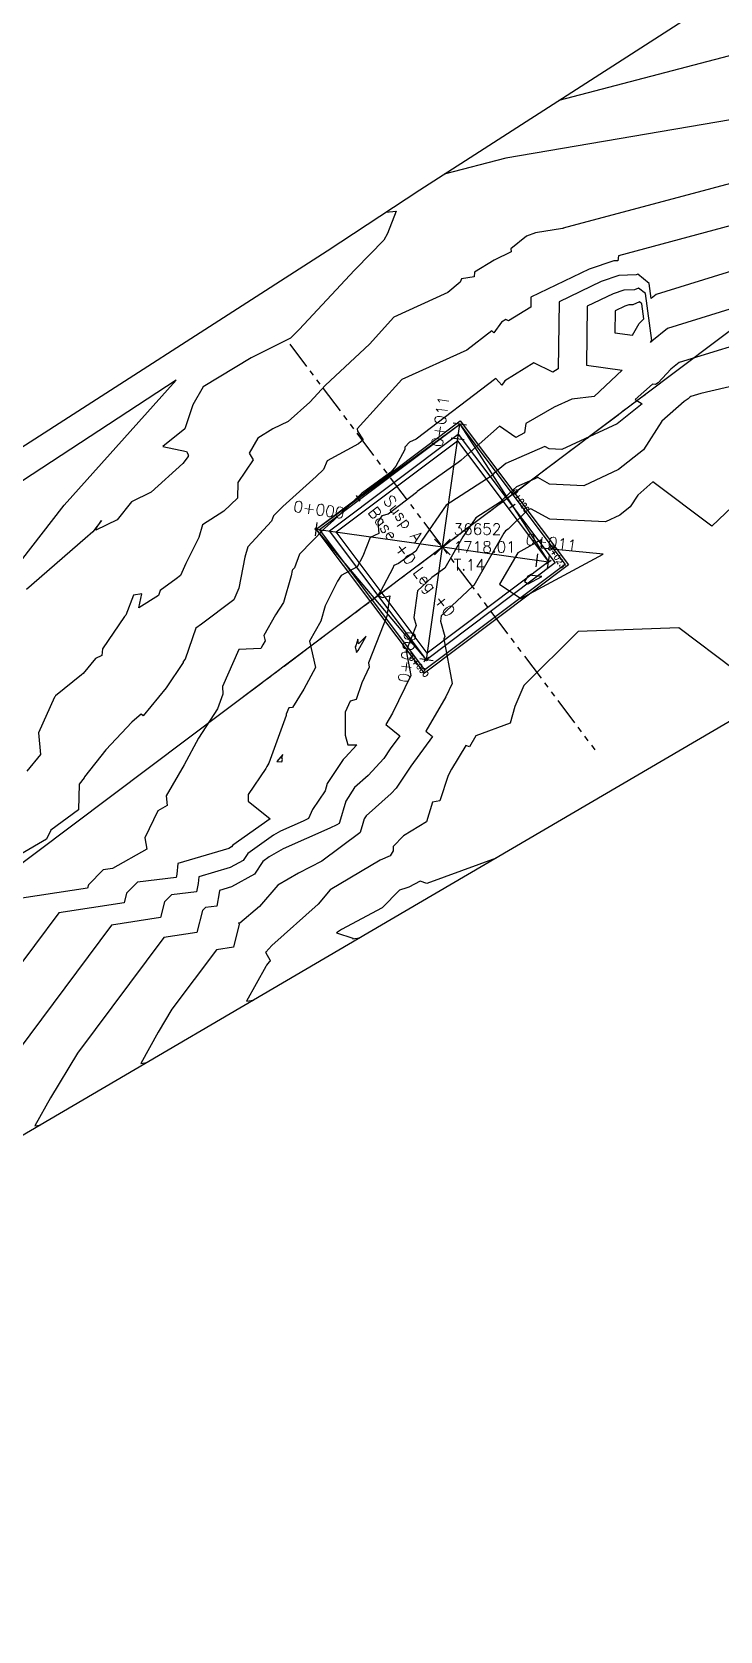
# Model space of a CAD drawing. Header units: metres. Extents: x 419533 to 423558, y 4805342 to 4807578.
# Drawn here: x 422474.7 to 422505.6, y 4806972.1 to 4807043.8 of the extents above; entities that cross this region are included whole.
import ezdxf

# ---------------------------------------------------------------- set-up
doc = ezdxf.new("R2010")
doc.units = ezdxf.units.M
doc.linetypes.add('PHANTOM', pattern=[2.5, 1.25, -0.25, 0.25, -0.25, 0.25, -0.25])
for name, color, linetype in [('_pieds', 253, 'Continuous'), ('C-ROAD-CNTR-N', 92, 'Continuous'), ('C-ROAD-STAN', 11, 'Continuous'), ('C-ROAD-STAN-MAJR', 11, 'Continuous'), ('C-ROAD-STAN-MINR', 11, 'Continuous'), ('C-TINN-BNDY', 110, 'Continuous'), ('C-TOPO-MAJR', 9, 'Continuous'), ('C-TOPO-MINR', 8, 'Continuous'), ('LS', 7, 'Continuous'), ('V-NODE', 1, 'Continuous'), ('V-NODE-TEXT', 11, 'Continuous')]:
    doc.layers.add(name, color=color, linetype=linetype)
doc.styles.get("Standard").update_dxf_attribs({"font": 'simplex.shx'})

# ---------------------------------------------------------------- blocks, each defined once
blk = doc.blocks.new('AeccTickTriangle')
at = {"color": 0, "linetype": 'ByBlock', "lineweight": -2}
blk.add_lwpolyline([(3.05311331771918e-16, 0.6666666666666667), (-0.5773502691896256, -0.333333333333333), (0.5773502691896257, -0.3333333333333335)], close=True, dxfattribs=at)
at = {"color": 0, "linetype": 'ByBlock', "lineweight": -2, "const_width": 0.0625}
blk.add_lwpolyline([(-0.03125, 0, 1), (0.03125, 0, 1)], format="xyb", close=True, dxfattribs=at)
blk = doc.blocks.new('AeccTickLine')
blk.add_line((0, -0.5), (0, 0.5))
blk = doc.blocks.new('Susp A +0 +0')
at = {"linetype": 'PHANTOM', "flags": 128}
for points in [[(0, -11.38231219537556), (0, 11.38231219444424)], [(-11.38231219508452, 0), (11.38231219508452, 0)]]:
    blk.add_lwpolyline(points, dxfattribs=at)
at = {"flags": 128}
blk.add_lwpolyline([(-3.399999999965075, -3.400000000372529), (-3.399999999965075, 3.399999999441206), (3.400000000023283, 3.399999999441206), (3.400000000023283, -3.400000000372529)], close=True, dxfattribs=at)
at = {"layer": 'LS', "insert": (-3.273187459330074, -0.3826382020488381), "char_height": 0.5157699281218149, "width": 9.13591657892082, "attachment_point": 1}
blk.add_mtext('Susp A\\PBase +0 Leg +0', dxfattribs=at)
blk = doc.blocks.new('*U73')
at = {"color": 0, "linetype": 'ByBlock', "lineweight": -2, "transparency": 16777216}
for p, q in [((-0.7071067811865476, -0.7071067811865476), (0.7071067811865476, 0.7071067811865476)), ((-0.7071067811865476, 0.7071067811865476), (0.7071067811865476, -0.7071067811865476))]:
    blk.add_line(p, q, dxfattribs=at)
blk = doc.blocks.new('*U128', base_point=(422493.11, 4807020.73, 1718.01))
at = {"layer": 'V-NODE-TEXT', "linetype": 'ByBlock', "char_height": 0.5}
for s, insert, attachment_point in [('36652', (422493.6135533906, 4807021.280000001, 1718.01), 7), ('1718.01', (422493.6135533906, 4807020.73, 1718.01), 4), ('T.14', (422493.6135533906, 4807020.18, 1718.01), 1)]:
    blk.add_mtext(s, dxfattribs=dict(at, insert=insert, attachment_point=attachment_point))
blk = doc.blocks.new('*U129', base_point=(422493.11, 4807020.73, 1718.01))
at = {"layer": 'V-NODE-TEXT', "lineweight": -2}
blk.add_blockref('*U128', (422493.11, 4807020.73, 1718.01), dxfattribs=at)
blk = doc.blocks.new('*U130', base_point=(422493.11, 4807020.73, 1718.01))
at = {"layer": 'V-NODE', "lineweight": -2, "xscale": 0.5, "yscale": 0.5, "zscale": 0.5}
blk.add_blockref('*U73', (422493.11, 4807020.73, 1718.01), dxfattribs=at)
at = {"layer": 'V-NODE-TEXT', "lineweight": -2}
blk.add_blockref('*U129', (422493.11, 4807020.73, 1718.01), dxfattribs=at)
blk = doc.blocks.new('tower_bases_layout_1')
at = {"color": 31, "lineweight": 30, "true_color": 0xffbd7a, "elevation": 1718.013}
blk.add_lwpolyline([(423449.834, 4807399.592), (423130.593, 4807500.114), (421950.92, 4806612.998), (421795.045, 4806430.988), (421305.015, 4806147.038), (421305.015, 4806147.038), (420630.083, 4805770.97), (419765.157, 4805549.54), (419617.356, 4805580.088)], dxfattribs=at)
at = {"elevation": 1718.01, "flags": 128}
blk.add_lwpolyline([(422488.3491336323, 4807021.403907584), (422493.7839075834, 4807025.490866368), (422497.870866367, 4807020.056092416), (422492.4360924158, 4807015.969133633)], close=True, dxfattribs=at)
at = {"layer": '_pieds', "elevation": 1718.01, "flags": 128}
for points in [[(422487.4553539638, 4807021.530423401), (422493.9104234002, 4807026.384646037), (422498.7646460354, 4807019.929576599), (422492.309576599, 4807015.075353964)], [(422487.6043172419, 4807021.509337431), (422493.8893374307, 4807026.235682759), (422498.6156827573, 4807019.950662568), (422492.3306625686, 4807015.224317243)], [(422488.0512070761, 4807021.446079522), (422493.8260795223, 4807025.788792924), (422498.1687929232, 4807020.013920478), (422492.3939204769, 4807015.671207077)]]:
    blk.add_lwpolyline(points, close=True, dxfattribs=at)
at = {"rotation": 306.94322494}
blk.add_blockref('Susp A +0 +0', (422493.11, 4807020.73, 1718.01), dxfattribs=at)
at = {"layer": 'V-NODE'}
blk.add_blockref('*U130', (422493.11, 4807020.73, 1718.01), dxfattribs=at)
blk = doc.blocks.new('leg_extensions_profiles_1')
at = {"layer": 'C-ROAD-CNTR-N', "color": 92, "linetype": 'Continuous', "lineweight": -3, "flags": 128}
blk.add_lwpolyline([(422492.3939204769, 4807015.671207077), (422487.4553539638, 4807021.530423401), (422493.8893374307, 4807026.235682759), (422497.870866367, 4807020.056092416)], dxfattribs=at)
at = {"layer": 'C-ROAD-STAN', "color": 11, "linetype": 'Continuous', "lineweight": -3}
blk.add_circle((422492.3939204769, 4807015.671207077), 0.05, dxfattribs=at)
at = {"layer": 'C-TINN-BNDY', "color": 110, "linetype": 'Continuous', "lineweight": -3, "flags": 128}
for points in [[(422172.398, 4806802.795), (422201.438, 4806820.081), (422251.05, 4806867.232), (422301.432, 4806898.877), (422367.294, 4806957.111), (422403.82, 4806979.965), (422487.949, 4807034.013), (422492.103, 4807036.741), (422549.125, 4807073.402), (422585.787, 4807109.091), (422612.123, 4807123.205), (422670.519, 4807165.946), (422709.256, 4807207.205), (422718.188, 4807218.524), (422723.226, 4807221.364), (422766.675, 4807244.991), (422813.418, 4807269.908), (422858.134, 4807307.813), (422917.403, 4807353.917), (422940.853, 4807374.033), (422981.22, 4807401.845), (423054.785, 4807456.966)], [(423078.768, 4807461.203), (423033.144, 4807416.132), (423026.413, 4807402.943), (423023.17, 4807397.274), (422979.4, 4807374.905), (422934.166, 4807330.434), (422885.068, 4807295.412), (422877.92, 4807292.45), (422800.597, 4807234.602), (422739.159, 4807184.671), (422670.356, 4807136.21), (422640.993, 4807115.066), (422591.912, 4807091.999), (422552.849, 4807047.842), (422506.522, 4807013.216), (422490.816, 4807004.03), (422435.796, 4806971.808), (422359.733, 4806920.46), (422308.032, 4806873.449), (422277.367, 4806842.435), (422235.258, 4806803.917), (422183.947, 4806768.389)]]:
    blk.add_lwpolyline(points, dxfattribs=at)
at = {"layer": 'C-TOPO-MAJR', "color": 9, "linetype": 'Continuous', "lineweight": -3, "flags": 128}
for points, elevation in [([(422547.0897096107, 4807043.537357156), (422549.2690622312, 4807045.311725634), (422528.8323239213, 4807045.106562164), (422525.1960770515, 4807044.858032545), (422521.4529701624, 4807046.486602457), (422517.7165609552, 4807045.50469669), (422514.2113980284, 4807044.906855823), (422498.3369660558, 4807040.74898691)], 1745), ([(422510.7325947538, 4807032.851005892), (422503.2109575419, 4807030.5276581), (422502.5104705332, 4807029.957408793), (422502.5021477832, 4807029.948633005), (422502.4897116704, 4807029.946361556), (422502.4476291391, 4807029.893245033), (422502.4964666251, 4807029.977641921), (422502.4984425016, 4807029.979764626), (422502.2180740867, 4807032.089146125), (422501.9127719019, 4807032.338125836), (422501.727562212, 4807032.258957604), (422501.2526586761, 4807032.239497685), (422500.7649570658, 4807032.077872179), (422499.606728962, 4807031.52104274), (422499.5674547046, 4807028.873472648), (422501.1726890756, 4807028.650872749), (422499.921169992, 4807027.46846688), (422498.9171895862, 4807027.352225634), (422498.1299437819, 4807026.990233391), (422496.8602157676, 4807026.259219917), (422496.7923618677, 4807025.841568094), (422496.4047525988, 4807025.63664553), (422495.6775846868, 4807026.151958236), (422495.6665742574, 4807026.142075495), (422494.7681071429, 4807025.343285714), (422493.9495445435, 4807024.626035634), (422493.9450483871, 4807024.613967742), (422493.8205855263, 4807024.520901316), (422491.9820064935, 4807023.209344156), (422491.9595915493, 4807023.190507042), (422491.9470526316, 4807023.177315789), (422490.677352459, 4807022.204709017), (422490.3968202532, 4807022.121422785), (422490.2158013937, 4807021.853200348), (422490.2602400906, 4807021.33928539), (422489.8746203585, 4807021.161539692), (422489.5375541872, 4807020.324150247), (422489.2853473685, 4807019.839402632), (422488.574375, 4807019.448727273), (422488.4040483136, 4807019.191218778), (422487.8560512195, 4807018.089804878), (422487.6529665072, 4807017.402722488), (422487.1543388646, 4807016.503479913), (422487.4204061523, 4807015.327697081), (422486.8912358276, 4807014.359336168), (422486.3950048376, 4807013.529436075), (422486.2260311042, 4807013.519371695), (422486.0986695706, 4807013.2337486), (422486.1000540541, 4807013.17418018), (422485.3280941884, 4807011.032264529), (422485.2342705882, 4807010.887320588), (422485.1974910486, 4807010.790787724), (422484.3988337531, 4807009.635758187), (422484.4023176471, 4807009.329788235), (422485.380150289, 4807008.544699422), (422483.7065896657, 4807007.35994073), (422483.6590552315, 4807007.288394168), (422483.5288064406, 4807007.21541384), (422481.2489899624, 4807006.540725219), (422481.205134667, 4807006.060375934), (422481.1771972905, 4807005.905471352), (422479.4318528428, 4807005.695043478), (422478.9393056, 4807005.201646401), (422478.8339019783, 4807004.775216361), (422475.912584641, 4807004.32529371), (422468.2548413402, 4806994.077558282)], 1750), ([(422495.518203666, 4807006.780187373), (422492.4193698904, 4807005.636594217), (422492.116173516, 4807005.740188356), (422491.6043679558, 4807005.480510497), (422491.5159976247, 4807005.451573635), (422491.189945, 4807005.342145001), (422490.4143157076, 4807004.548906688), (422488.5870497336, 4807003.575088809), (422488.3612563107, 4807003.431426213), (422489.0933643006, 4807003.188557412), (422489.0797776987, 4807003.164087568), (422489.4113560264, 4807003.207382077)], 1755)]:
    blk.add_lwpolyline(points, dxfattribs=dict(at, elevation=elevation))
for points, elevation in [([(422439.3760370686, 4807000.843660417), (422464.8612971045, 4807009.668718842), (422465.0325296533, 4807009.815895073), (422466.556133075, 4807012.539640827), (422466.8926504854, 4807012.628223301), (422467.2650227704, 4807012.756324478), (422467.7623065326, 4807013.16859799), (422469.398562387, 4807014.255934449), (422470.1167598459, 4807014.81633262), (422470.8725773354, 4807016.091136677), (422472.16225, 4807018.319266064), (422474.1962636187, 4807020.085374514), (422476.1465339321, 4807022.609841318), (422481.1680478625, 4807028.211351302), (422439.3760370686, 4807000.843660417)], 1745), ([(422497.1172451226, 4807019.456222111), (422497.1117519902, 4807019.517450092), (422496.9386594098, 4807019.420998549), (422496.8001315042, 4807019.185982971), (422496.9602960894, 4807019.080268157), (422497.576327957, 4807019.411462366), (422497.1172451226, 4807019.456222111)], 1755), ([(422485.9377488653, 4807011.200178518), (422485.9063013698, 4807011.281178082), (422485.959670886, 4807011.432), (422485.6928260869, 4807011.115043478), (422485.9104371428, 4807011.094371429), (422485.9377488653, 4807011.200178518)], 1750)]:
    blk.add_lwpolyline(points, close=True, dxfattribs=dict(at, elevation=elevation))
at = {"layer": 'C-TOPO-MINR', "color": 8, "linetype": 'Continuous', "lineweight": -3, "flags": 128}
for points, elevation in [([(422542.7332115855, 4807040.281197668), (422546.5610911503, 4807043.397751075), (422528.2520715609, 4807043.213947675), (422522.51151516, 4807042.821593046), (422520.7732860904, 4807043.577870557), (422507.9679224968, 4807040.212698366), (422495.9550825632, 4807038.163787431), (422493.1891823598, 4807037.439336283)], 1746), ([(422518.5258851122, 4807040.360982325), (422498.5250322817, 4807035.022112253), (422498.5241668426, 4807035.014694826), (422498.4968905775, 4807035.002164134), (422497.2908582677, 4807034.81087664), (422496.8797209302, 4807034.667193798), (422496.1795328467, 4807034.101197081), (422496.1925, 4807033.968642857), (422495.44075, 4807033.585312501), (422494.5504618937, 4807033.056581986), (422494.5399125828, 4807032.842157616), (422493.9669794285, 4807032.745587429), (422493.9016745946, 4807032.604229189), (422493.3486811146, 4807032.132465945), (422490.9384952945, 4807031.037173231), (422489.8453613392, 4807029.825445357), (422487.8628115861, 4807027.988722722), (422487.1611175439, 4807027.220450292), (422486.1923079096, 4807026.360774717), (422485.5131149103, 4807026.022431614), (422484.8282712629, 4807025.607317654), (422484.4396020787, 4807024.933047513), (422484.6216385542, 4807024.632463856), (422483.9422818182, 4807023.6245), (422483.9243016158, 4807022.921879713), (422483.3157017115, 4807022.332075795), (422482.3532560647, 4807021.721902966), (422482.1868, 4807021.155999999), (422481.6057758242, 4807019.993338461), (422481.3731240876, 4807019.447475116), (422481.1753813708, 4807019.298279437), (422480.454874048, 4807018.772871705), (422480.3783520871, 4807018.553956443), (422479.5043790322, 4807017.997709678), (422479.6279816513, 4807018.62253211), (422479.2557246377, 4807018.569362318), (422478.9154615385, 4807017.667706294), (422478.8548595318, 4807017.61941806), (422477.8639230769, 4807016.159384616), (422477.8396666666, 4807015.864333333), (422477.556440678, 4807015.726752543), (422477.0004594594, 4807015.061432432), (422476.9277115858, 4807014.998521775), (422475.7665563381, 4807014.049072184), (422475.7404610688, 4807014.021045802), (422475.7187034549, 4807013.993932822), (422475.0020826188, 4807012.403942323), (422475.083408558, 4807011.420603165), (422474.4678563327, 4807010.675122873)], 1747), ([(422506.0588558803, 4807035.13528552), (422501.0063235509, 4807033.786602348), (422500.9796875, 4807033.5583125), (422500.7977417597, 4807033.550856987), (422499.6977342984, 4807033.186311825), (422497.0853591717, 4807031.930387045), (422497.0787449392, 4807031.484506072), (422496.0726341464, 4807030.862056911), (422495.9505454546, 4807030.922369697), (422495.7640563991, 4807030.80613666), (422495.4211730589, 4807030.325199252), (422495.3341082959, 4807030.418317532), (422494.2053195942, 4807029.559343691), (422491.28530603, 4807028.232363193), (422489.2954720062, 4807026.026652411), (422489.302412, 4807025.915148), (422489.5592390382, 4807025.533173975), (422489.3560571428, 4807025.355485715), (422487.9511876524, 4807024.589935012), (422487.7771291292, 4807024.197471472), (422487.4558431373, 4807023.887666667), (422485.9543405324, 4807022.55149774), (422485.5378950652, 4807022.122699943), (422485.4507852469, 4807021.891756098), (422484.3828879169, 4807020.731041006), (422484.249268047, 4807020.272524902), (422483.98225, 4807018.88336692), (422483.7599854015, 4807018.361874585), (422482.3107065026, 4807017.268402461), (422482.0553427065, 4807017.082186292), (422481.5710280992, 4807015.69665124), (422481.4908892261, 4807015.592640365), (422481.4822229617, 4807015.549833611), (422480.7289069768, 4807014.408965116), (422479.6849602804, 4807013.15971729), (422479.5981333334, 4807013.232564705), (422479.2999383731, 4807012.974692687), (422479.1820492958, 4807012.878297536), (422478.0213770992, 4807011.631732825), (422477.0536362764, 4807010.425794626), (422477.040274357, 4807010.39614809), (422477.0417907386, 4807010.377813013), (422476.8147563026, 4807010.102857143), (422476.793, 4807008.951), (422475.5488447205, 4807008.039503105), (422475.3540950571, 4807007.625513308), (422474.2111512195, 4807006.963585366)], 1748), ([(422513.7493216119, 4807035.469899639), (422502.6930804469, 4807032.054753073), (422502.4724785021, 4807031.875166436), (422502.3840010242, 4807032.540836122), (422501.8719945842, 4807032.958387066), (422501.7982227342, 4807032.926853149), (422501.025200218, 4807032.895177335), (422500.2313456821, 4807032.632092002), (422498.3460440669, 4807031.725714892), (422498.3014170041, 4807028.717299595), (422498.064504065, 4807028.570728998), (422497.2156969697, 4807028.990046465), (422495.919154013, 4807028.181950108), (422495.7808550047, 4807027.987968194), (422495.5053383735, 4807028.282641193), (422491.9332840837, 4807025.564416614), (422491.6321167654, 4807025.427553155), (422491.4268872473, 4807025.200058321), (422491.4334179105, 4807025.095130597), (422491.0231448349, 4807024.358230032), (422490.8035577367, 4807024.077963049), (422489.5236379691, 4807023.163792495), (422489.5031493671, 4807023.157709705), (422489.4954631751, 4807023.146320785), (422489.4772537313, 4807023.126238806), (422488.2436170704, 4807021.936686275), (422487.8192325465, 4807021.559031642), (422486.7052234827, 4807020.41197958), (422486.4722010708, 4807019.794195122), (422486.3894488792, 4807019.70425041), (422486.3790945719, 4807019.668719642), (422486.3334285715, 4807019.431142857), (422485.9828019441, 4807018.247196841), (422485.6233105134, 4807017.684511002), (422485.1071772926, 4807016.753698253), (422485.158153806, 4807016.528427008), (422485.0567687075, 4807016.342896258), (422484.9616945404, 4807016.183893573), (422483.9880839814, 4807016.125903577), (422483.2542389546, 4807014.480170504), (422483.2622162162, 4807014.136942944), (422483.0208129592, 4807013.467134269), (422482.1748310893, 4807012.160214199), (422481.5344555645, 4807010.965608487), (422480.7169526882, 4807009.571830108), (422480.7754540541, 4807009.140924324), (422480.3453173432, 4807008.906527676), (422479.7641732892, 4807007.695493378), (422479.8561583892, 4807007.185193289), (422478.3234767442, 4807006.307622093), (422477.9029102136, 4807006.256916388), (422477.2357627429, 4807005.588617829), (422477.1981864196, 4807005.436595794), (422473.5568007221, 4807004.87577281)], 1749), ([(422490.5706678322, 4807035.734692308), (422491.0455393586, 4807035.79119242), (422490.6433738318, 4807034.77817757), (422490.4863174604, 4807034.482873016), (422489.2245671642, 4807033.192373134), (422489.2000688705, 4807033.166688705), (422489.1923012048, 4807033.163847389), (422489.1679508197, 4807033.13347541), (422486.6951754386, 4807030.475333333), (422486.3044809783, 4807030.093372283), (422484.5304915919, 4807029.209651345), (422482.3791733247, 4807027.905642397), (422481.9143414634, 4807027.099243903), (422481.5677925072, 4807026.023904899), (422480.5810909091, 4807025.228743316), (422481.633632653, 4807025.002551021), (422481.7300722892, 4807024.84330723), (422481.7122118881, 4807024.816807693), (422481.711443299, 4807024.786773196), (422481.4765798817, 4807024.470840237), (422480.0447254237, 4807023.180928813), (422479.1657799227, 4807022.753714286), (422478.5311546961, 4807021.942441989), (422477.5628953488, 4807021.483918604), (422477.5993597561, 4807021.584890245), (422477.8262820513, 4807021.917769231), (422477.4274568742, 4807021.401522374), (422477.0915208333, 4807021.109833334), (422474.4577656766, 4807018.818620462)], 1746), ([(422507.7158678959, 4807030.232112146), (422503.7288346369, 4807029.000563129), (422503.3575238541, 4807028.698288119), (422502.7826289593, 4807028.092099547), (422502.6644463337, 4807028.020377259), (422502.5412894334, 4807028.025477795), (422501.7515111857, 4807027.341947427), (422502.0768377535, 4807027.142890795), (422500.9547743574, 4807026.248241194), (422498.4748548144, 4807025.1000326), (422497.8983650964, 4807025.127312277), (422497.7023223259, 4807025.235980618), (422495.9546022241, 4807024.465128742), (422495.4250961538, 4807024.016230769), (422495.3483076923, 4807023.940715385), (422493.2798053239, 4807022.609523091), (422492.1912784284, 4807021.026304118), (422491.9147930769, 4807020.546429231), (422491.1400206186, 4807019.994484536), (422490.9315985916, 4807019.898415493), (422490.8838596059, 4807019.779815271), (422490.3400842105, 4807018.73466579), (422490.3160416667, 4807018.721454546), (422490.2131434978, 4807018.565887893), (422490.4086438356, 4807018.471616439), (422490.7490978261, 4807018.536195653), (422490.6416160373, 4807017.74149215), (422490.6516570397, 4807017.705301444), (422489.7921243035, 4807015.54106258), (422489.8301822126, 4807015.335663774), (422489.4977560976, 4807014.643861788), (422489.2465223161, 4807013.894318456), (422488.9743157895, 4807013.809473684), (422488.7550526316, 4807013.327092106), (422488.752, 4807012.296477752), (422488.8739787234, 4807011.856), (422489.2711935484, 4807011.857032258), (422488.7581509575, 4807011.295125422), (422488.6580790641, 4807011.206791852), (422487.9492966038, 4807010.118310189), (422487.8585065147, 4807009.803053746), (422487.2920019493, 4807008.966068226), (422487.103664823, 4807008.555113939), (422486.8625611511, 4807008.439442446), (422485.8456, 4807007.9916), (422485.5422624672, 4807007.816208224), (422484.3798419453, 4807006.993299392), (422484.1695183534, 4807006.676730361), (422483.5932120589, 4807006.353817403), (422482.1812358845, 4807005.93595734), (422482.1540746492, 4807005.638458943), (422482.087442845, 4807005.269005081), (422480.9607954721, 4807005.133170568), (422480.6428484572, 4807004.814674972), (422480.469617537, 4807004.113836927), (422478.2683685599, 4807003.774814609), (422472.4981636621, 4806996.053018405)], 1751), ([(422522.223800336, 4807031.684195399), (422504.6991410378, 4807027.6132184), (422504.2467117319, 4807027.473468157), (422504.204577175, 4807027.439167446), (422504.1393408749, 4807027.370380091), (422503.9526051948, 4807027.257054545), (422502.9529436262, 4807026.364119858), (422502.1309689243, 4807025.091952192), (422501.0134858775, 4807024.200954618), (422499.4479909448, 4807023.476126773), (422497.9122837259, 4807023.548796931), (422497.3900466619, 4807023.838277818), (422496.4421984602, 4807023.420218563), (422496.1550292642, 4807023.176765886), (422495.7072820513, 4807022.73644188), (422494.6085416934, 4807022.02934349), (422494.0303415187, 4807021.188374386), (422493.2159469231, 4807019.774890769), (422492.6373404477, 4807019.36269391), (422491.9963724171, 4807018.757897645), (422491.8363551124, 4807017.574754773), (422491.9368555957, 4807017.21252166), (422491.4856519503, 4807016.076424775), (422491.6906305134, 4807014.970154013), (422490.8746025641, 4807013.271942801), (422490.5810441115, 4807012.767261757), (422491.1971375231, 4807012.265162292), (422490.765623194, 4807011.674748925), (422490.4784123894, 4807011.239826549), (422489.7896943297, 4807010.485512204), (422489.1764332392, 4807009.944185962), (422488.7779758491, 4807009.332272453), (422488.5029198312, 4807008.377177215), (422488.4881344041, 4807008.328289941), (422488.3719375, 4807008.265235577), (422488.064, 4807008.1175), (422485.9720270613, 4807007.196251162), (422485.3480367454, 4807006.835455818), (422485.0530942249, 4807006.626658055), (422484.6799814752, 4807006.065066553), (422483.6576176773, 4807005.492220966), (422483.1134818068, 4807005.33118946), (422483.1030146312, 4807005.216541952), (422482.9976883997, 4807004.632538809), (422482.4897381014, 4807004.57129766), (422482.3463913143, 4807004.427703544), (422482.1053330957, 4807003.452457494), (422480.6241524788, 4807003.224335509), (422476.7414859839, 4806998.028478527), (422475.5294009144, 4806996.031664559), (422474.8353174335, 4806994.781601139), (422475.0782542549, 4806994.81332164)], 1752), ([(422510.9827262818, 4807027.154786435), (422505.194981685, 4807021.663501832), (422502.5519343435, 4807023.654575758), (422501.8787943118, 4807023.053302184), (422501.5369450199, 4807022.524223108), (422501.0721973976, 4807022.153668042), (422500.4211270752, 4807021.852220948), (422497.9262023555, 4807021.970281584), (422497.0777709979, 4807022.440575018), (422496.9297946963, 4807022.375308383), (422496.8849623746, 4807022.337301004), (422496.0662564103, 4807021.532168376), (422495.9372780629, 4807021.449163888), (422495.869404609, 4807021.350444655), (422494.5171007693, 4807019.003352308), (422494.4712811036, 4807018.970710567), (422493.0626866891, 4807017.6416074), (422493.0310941875, 4807017.408017395), (422493.2220541516, 4807016.719741877), (422493.1791795971, 4807016.611786969), (422493.5510788142, 4807014.604644251), (422493.2656282051, 4807014.010601578), (422492.3729708698, 4807012.475959218), (422492.6670081331, 4807012.236326803), (422491.6906524795, 4807010.900442014), (422491.0408017699, 4807009.916375222), (422490.8212377019, 4807009.675898986), (422489.6947874143, 4807008.681580072), (422489.6066550944, 4807008.546234717), (422489.5458171589, 4807008.334983123), (422489.4238909552, 4807007.931840236), (422489.4033402869, 4807007.920688396), (422487.7047977208, 4807006.644166667), (422486.6548730159, 4807006.107922902), (422485.7285042493, 4807005.560469311), (422484.90375, 4807004.605554148), (422484.0217820895, 4807003.867147761), (422483.962398858, 4807003.875372757), (422483.9948179612, 4807003.817749191), (422483.7410486544, 4807002.791078061), (422482.9799363977, 4807002.673856409), (422480.9848083058, 4807000.003938651), (422480.3619721762, 4806998.977865552), (422479.5834708552, 4806997.575763282), (422479.8559548454, 4806997.611341786)], 1753), ([(422506.2064285714, 4807015.224857143), (422503.70984, 4807017.1056), (422499.2030191083, 4807016.935490446), (422496.7579892473, 4807014.52027957), (422496.3638211921, 4807013.573417218), (422496.1488731118, 4807012.832233636), (422494.6076088993, 4807012.268271663), (422494.331422, 4807011.76543), (422494.1632470785, 4807011.825398998), (422493.5224757282, 4807010.768165048), (422493.3662145749, 4807010.490174089), (422493.0022251522, 4807009.345858012), (422492.6753776979, 4807009.295413669), (422492.3940723454, 4807008.414264877), (422491.3734707904, 4807007.784486827), (422490.909564806, 4807007.301497635), (422490.9043950617, 4807007.104165895), (422490.7708652586, 4807006.876228697), (422490.3280837669, 4807006.684226327), (422488.0772513619, 4807005.362242023), (422487.5458836104, 4807004.713085511), (422485.4678410959, 4807002.867926027), (422485.1957068346, 4807002.562003597), (422485.1769176183, 4807002.564606035), (422485.3904490291, 4807002.185063107), (422485.3767642131, 4807002.129698628), (422485.3357203166, 4807002.123377309), (422485.2281306276, 4807001.979398773), (422485.194543438, 4807001.924066544), (422484.3316242769, 4807000.369925425), (422484.6336554359, 4807000.409361931)], 1754)]:
    blk.add_lwpolyline(points, dxfattribs=dict(at, elevation=elevation))
for points, elevation in [([(422500.8527938731, 4807030.330803064), (422501.6419545455, 4807030.221369146), (422501.9431291329, 4807030.741834061), (422502.1426926698, 4807030.956227303), (422502.0521471492, 4807031.637456128), (422501.9535492195, 4807031.717864607), (422501.6569016897, 4807031.591062059), (422501.4801171343, 4807031.583818033), (422501.2985684494, 4807031.523652355), (422500.8674138572, 4807031.316370587), (422500.8527938731, 4807030.330803064)], 1751), ([(422497.5684707354, 4807020.677332667), (422497.5355119412, 4807021.044700552), (422496.4969564587, 4807020.465991292), (422495.6657890255, 4807019.055897824), (422496.6267765363, 4807018.421608939), (422500.3229677419, 4807020.408774194), (422497.5684707354, 4807020.677332667)], 1754), ([(422489.2602768817, 4807015.993521506), (422489.3281067616, 4807016.085149466), (422489.6974817073, 4807016.731219512), (422489.3488316832, 4807016.382033003), (422489.3150580913, 4807016.597804979), (422489.2265975545, 4807016.298522594), (422489.2015004367, 4807016.253261573), (422489.2602768817, 4807015.993521506)], 1751)]:
    blk.add_lwpolyline(points, close=True, dxfattribs=dict(at, elevation=elevation))
at = {"layer": 'C-ROAD-STAN', "color": 11, "linetype": 'Continuous', "lineweight": -3, "xscale": 0.02999999999999999, "yscale": 0.02999999999999999, "zscale": 0.02999999999999999}
for p in [(422493.8893374307, 4807026.235682759), (422487.4553539638, 4807021.530423401)]:
    blk.add_blockref('AeccTickTriangle', p, dxfattribs=at)
at = {"layer": 'C-ROAD-STAN-MAJR', "color": 11, "linetype": 'Continuous', "lineweight": -3, "xscale": 0.3, "yscale": 0.3, "zscale": 0.3}
for p, rotation in [((422496.2541412204, 4807022.565354376), 302.7938070504615), ((422497.870866367, 4807020.056092416), 302.7938070504615), ((422492.3939204769, 4807015.671207077), 130.1265848642106)]:
    blk.add_blockref('AeccTickLine', p, dxfattribs=dict(at, rotation=rotation))
at = {"layer": 'C-ROAD-STAN-MINR', "color": 11, "linetype": 'Continuous', "lineweight": -3, "xscale": 0.3, "yscale": 0.3, "zscale": 0.3, "rotation": 36.17851088358088}
blk.add_blockref('AeccTickLine', (422489.3418280153, 4807022.910027456), dxfattribs=at)
at = {"layer": 'C-ROAD-STAN-MAJR', "color": 11, "linetype": 'Continuous', "lineweight": -3, "char_height": 0.254}
for s, insert, attachment_point, rotation in [('0+020', (422496.517677205, 4807022.735151416), 8, 302.7938070504615), ('0+023', (422498.1344023516, 4807020.225889456), 8, 302.7938070504615), ('0+000', (422492.154211339, 4807015.469163074), 2, 310.12658486421054)]:
    blk.add_mtext(s, dxfattribs=dict(at, insert=insert, attachment_point=attachment_point, rotation=rotation))

msp = doc.modelspace()

# ---------------------------------------------------------------- linework, layer by layer
at = {"layer": 'C-ROAD-CNTR-N', "color": 92, "linetype": 'Continuous', "lineweight": -3, "flags": 128}
for points in [[(422492.3939204769, 4807015.671207077), (422493.11, 4807020.73), (422493.8893374307, 4807026.235682759)], [(422487.4553539638, 4807021.530423401), (422493.11, 4807020.73), (422497.870866367, 4807020.056092416)]]:
    msp.add_lwpolyline(points, dxfattribs=at)
at = {"layer": 'C-ROAD-STAN', "color": 11, "linetype": 'Continuous', "lineweight": -3}
for centre in [(422487.4553539638, 4807021.530423401), (422492.3939204769, 4807015.671207077)]:
    msp.add_circle(centre, 0.05, dxfattribs=at)
at = {"layer": 'C-TOPO-MAJR', "color": 9, "linetype": 'Continuous', "lineweight": -3, "flags": 128}
for points, elevation in [([(422547.0897096107, 4807043.537357156), (422549.2690622312, 4807045.311725634), (422528.8323239213, 4807045.106562164), (422525.1960770515, 4807044.858032545), (422521.4529701624, 4807046.486602457), (422517.7165609552, 4807045.50469669), (422514.2113980284, 4807044.906855823), (422498.3369660558, 4807040.74898691)], 1745), ([(422510.7325947538, 4807032.851005892), (422503.2109575419, 4807030.5276581), (422502.5104705332, 4807029.957408793), (422502.5021477832, 4807029.948633005), (422502.4897116704, 4807029.946361556), (422502.4476291391, 4807029.893245033), (422502.4964666251, 4807029.977641921), (422502.4984425016, 4807029.979764626), (422502.2180740867, 4807032.089146125), (422501.9127719019, 4807032.338125836), (422501.727562212, 4807032.258957604), (422501.2526586761, 4807032.239497685), (422500.7649570658, 4807032.077872179), (422499.606728962, 4807031.52104274), (422499.5674547046, 4807028.873472648), (422501.1726890756, 4807028.650872749), (422499.921169992, 4807027.46846688), (422498.9171895862, 4807027.352225634), (422498.1299437819, 4807026.990233391), (422496.8602157676, 4807026.259219917), (422496.7923618677, 4807025.841568094), (422496.4047525988, 4807025.63664553), (422495.6775846868, 4807026.151958236), (422495.6665742574, 4807026.142075495), (422494.7681071429, 4807025.343285714), (422493.9495445435, 4807024.626035634), (422493.9450483871, 4807024.613967742), (422493.8205855263, 4807024.520901316), (422491.9820064935, 4807023.209344156), (422491.9595915493, 4807023.190507042), (422491.9470526316, 4807023.177315789), (422490.677352459, 4807022.204709017), (422490.3968202532, 4807022.121422785), (422490.2158013937, 4807021.853200348), (422490.2602400906, 4807021.33928539), (422489.8746203585, 4807021.161539692), (422489.5375541872, 4807020.324150247), (422489.2853473685, 4807019.839402632), (422488.574375, 4807019.448727273), (422488.4040483136, 4807019.191218778), (422487.8560512195, 4807018.089804878), (422487.6529665072, 4807017.402722488), (422487.1543388646, 4807016.503479913), (422487.4204061523, 4807015.327697081), (422486.8912358276, 4807014.359336168), (422486.3950048376, 4807013.529436075), (422486.2260311042, 4807013.519371695), (422486.0986695706, 4807013.2337486), (422486.1000540541, 4807013.17418018), (422485.3280941884, 4807011.032264529), (422485.2342705882, 4807010.887320588), (422485.1974910486, 4807010.790787724), (422484.3988337531, 4807009.635758187), (422484.4023176471, 4807009.329788235), (422485.380150289, 4807008.544699422), (422483.7065896657, 4807007.35994073), (422483.6590552315, 4807007.288394168), (422483.5288064406, 4807007.21541384), (422481.2489899624, 4807006.540725219), (422481.205134667, 4807006.060375934), (422481.1771972905, 4807005.905471352), (422479.4318528428, 4807005.695043478), (422478.9393056, 4807005.201646401), (422478.8339019783, 4807004.775216361), (422475.912584641, 4807004.32529371), (422468.2548413402, 4806994.077558282)], 1750), ([(422495.518203666, 4807006.780187373), (422492.4193698904, 4807005.636594217), (422492.116173516, 4807005.740188356), (422491.6043679558, 4807005.480510497), (422491.5159976247, 4807005.451573635), (422491.189945, 4807005.342145001), (422490.4143157076, 4807004.548906688), (422488.5870497336, 4807003.575088809), (422488.3612563107, 4807003.431426213), (422489.0933643006, 4807003.188557412), (422489.0797776987, 4807003.164087568), (422489.4113560264, 4807003.207382077)], 1755)]:
    msp.add_lwpolyline(points, dxfattribs=dict(at, elevation=elevation))
for points, elevation in [([(422439.3760370686, 4807000.843660417), (422464.8612971045, 4807009.668718842), (422465.0325296533, 4807009.815895073), (422466.556133075, 4807012.539640827), (422466.8926504854, 4807012.628223301), (422467.2650227704, 4807012.756324478), (422467.7623065326, 4807013.16859799), (422469.398562387, 4807014.255934449), (422470.1167598459, 4807014.81633262), (422470.8725773354, 4807016.091136677), (422472.16225, 4807018.319266064), (422474.1962636187, 4807020.085374514), (422476.1465339321, 4807022.609841318), (422481.1680478625, 4807028.211351302), (422439.3760370686, 4807000.843660417)], 1745), ([(422497.1172451226, 4807019.456222111), (422497.1117519902, 4807019.517450092), (422496.9386594098, 4807019.420998549), (422496.8001315042, 4807019.185982971), (422496.9602960894, 4807019.080268157), (422497.576327957, 4807019.411462366), (422497.1172451226, 4807019.456222111)], 1755), ([(422485.9377488653, 4807011.200178518), (422485.9063013698, 4807011.281178082), (422485.959670886, 4807011.432), (422485.6928260869, 4807011.115043478), (422485.9104371428, 4807011.094371429), (422485.9377488653, 4807011.200178518)], 1750)]:
    msp.add_lwpolyline(points, close=True, dxfattribs=dict(at, elevation=elevation))
at = {"layer": 'C-TOPO-MINR', "color": 8, "linetype": 'Continuous', "lineweight": -3, "flags": 128}
for points, elevation in [([(422542.7332115855, 4807040.281197668), (422546.5610911503, 4807043.397751075), (422528.2520715609, 4807043.213947675), (422522.51151516, 4807042.821593046), (422520.7732860904, 4807043.577870557), (422507.9679224968, 4807040.212698366), (422495.9550825632, 4807038.163787431), (422493.1891823598, 4807037.439336283)], 1746), ([(422518.5258851122, 4807040.360982325), (422498.5250322817, 4807035.022112253), (422498.5241668426, 4807035.014694826), (422498.4968905775, 4807035.002164134), (422497.2908582677, 4807034.81087664), (422496.8797209302, 4807034.667193798), (422496.1795328467, 4807034.101197081), (422496.1925, 4807033.968642857), (422495.44075, 4807033.585312501), (422494.5504618937, 4807033.056581986), (422494.5399125828, 4807032.842157616), (422493.9669794285, 4807032.745587429), (422493.9016745946, 4807032.604229189), (422493.3486811146, 4807032.132465945), (422490.9384952945, 4807031.037173231), (422489.8453613392, 4807029.825445357), (422487.8628115861, 4807027.988722722), (422487.1611175439, 4807027.220450292), (422486.1923079096, 4807026.360774717), (422485.5131149103, 4807026.022431614), (422484.8282712629, 4807025.607317654), (422484.4396020787, 4807024.933047513), (422484.6216385542, 4807024.632463856), (422483.9422818182, 4807023.6245), (422483.9243016158, 4807022.921879713), (422483.3157017115, 4807022.332075795), (422482.3532560647, 4807021.721902966), (422482.1868, 4807021.155999999), (422481.6057758242, 4807019.993338461), (422481.3731240876, 4807019.447475116), (422481.1753813708, 4807019.298279437), (422480.454874048, 4807018.772871705), (422480.3783520871, 4807018.553956443), (422479.5043790322, 4807017.997709678), (422479.6279816513, 4807018.62253211), (422479.2557246377, 4807018.569362318), (422478.9154615385, 4807017.667706294), (422478.8548595318, 4807017.61941806), (422477.8639230769, 4807016.159384616), (422477.8396666666, 4807015.864333333), (422477.556440678, 4807015.726752543), (422477.0004594594, 4807015.061432432), (422476.9277115858, 4807014.998521775), (422475.7665563381, 4807014.049072184), (422475.7404610688, 4807014.021045802), (422475.7187034549, 4807013.993932822), (422475.0020826188, 4807012.403942323), (422475.083408558, 4807011.420603165), (422474.4678563327, 4807010.675122873)], 1747), ([(422513.7493216119, 4807035.469899639), (422502.6930804469, 4807032.054753073), (422502.4724785021, 4807031.875166436), (422502.3840010242, 4807032.540836122), (422501.8719945842, 4807032.958387066), (422501.7982227342, 4807032.926853149), (422501.025200218, 4807032.895177335), (422500.2313456821, 4807032.632092002), (422498.3460440669, 4807031.725714892), (422498.3014170041, 4807028.717299595), (422498.064504065, 4807028.570728998), (422497.2156969697, 4807028.990046465), (422495.919154013, 4807028.181950108), (422495.7808550047, 4807027.987968194), (422495.5053383735, 4807028.282641193), (422491.9332840837, 4807025.564416614), (422491.6321167654, 4807025.427553155), (422491.4268872473, 4807025.200058321), (422491.4334179105, 4807025.095130597), (422491.0231448349, 4807024.358230032), (422490.8035577367, 4807024.077963049), (422489.5236379691, 4807023.163792495), (422489.5031493671, 4807023.157709705), (422489.4954631751, 4807023.146320785), (422489.4772537313, 4807023.126238806), (422488.2436170704, 4807021.936686275), (422487.8192325465, 4807021.559031642), (422486.7052234827, 4807020.41197958), (422486.4722010708, 4807019.794195122), (422486.3894488792, 4807019.70425041), (422486.3790945719, 4807019.668719642), (422486.3334285715, 4807019.431142857), (422485.9828019441, 4807018.247196841), (422485.6233105134, 4807017.684511002), (422485.1071772926, 4807016.753698253), (422485.158153806, 4807016.528427008), (422485.0567687075, 4807016.342896258), (422484.9616945404, 4807016.183893573), (422483.9880839814, 4807016.125903577), (422483.2542389546, 4807014.480170504), (422483.2622162162, 4807014.136942944), (422483.0208129592, 4807013.467134269), (422482.1748310893, 4807012.160214199), (422481.5344555645, 4807010.965608487), (422480.7169526882, 4807009.571830108), (422480.7754540541, 4807009.140924324), (422480.3453173432, 4807008.906527676), (422479.7641732892, 4807007.695493378), (422479.8561583892, 4807007.185193289), (422478.3234767442, 4807006.307622093), (422477.9029102136, 4807006.256916388), (422477.2357627429, 4807005.588617829), (422477.1981864196, 4807005.436595794), (422473.5568007221, 4807004.87577281)], 1749), ([(422490.5706678322, 4807035.734692308), (422491.0455393586, 4807035.79119242), (422490.6433738318, 4807034.77817757), (422490.4863174604, 4807034.482873016), (422489.2245671642, 4807033.192373134), (422489.2000688705, 4807033.166688705), (422489.1923012048, 4807033.163847389), (422489.1679508197, 4807033.13347541), (422486.6951754386, 4807030.475333333), (422486.3044809783, 4807030.093372283), (422484.5304915919, 4807029.209651345), (422482.3791733247, 4807027.905642397), (422481.9143414634, 4807027.099243903), (422481.5677925072, 4807026.023904899), (422480.5810909091, 4807025.228743316), (422481.633632653, 4807025.002551021), (422481.7300722892, 4807024.84330723), (422481.7122118881, 4807024.816807693), (422481.711443299, 4807024.786773196), (422481.4765798817, 4807024.470840237), (422480.0447254237, 4807023.180928813), (422479.1657799227, 4807022.753714286), (422478.5311546961, 4807021.942441989), (422477.5628953488, 4807021.483918604), (422477.5993597561, 4807021.584890245), (422477.8262820513, 4807021.917769231), (422477.4274568742, 4807021.401522374), (422477.0915208333, 4807021.109833334), (422474.4577656766, 4807018.818620462)], 1746), ([(422506.0588558803, 4807035.13528552), (422501.0063235509, 4807033.786602348), (422500.9796875, 4807033.5583125), (422500.7977417597, 4807033.550856987), (422499.6977342984, 4807033.186311825), (422497.0853591717, 4807031.930387045), (422497.0787449392, 4807031.484506072), (422496.0726341464, 4807030.862056911), (422495.9505454546, 4807030.922369697), (422495.7640563991, 4807030.80613666), (422495.4211730589, 4807030.325199252), (422495.3341082959, 4807030.418317532), (422494.2053195942, 4807029.559343691), (422491.28530603, 4807028.232363193), (422489.2954720062, 4807026.026652411), (422489.302412, 4807025.915148), (422489.5592390382, 4807025.533173975), (422489.3560571428, 4807025.355485715), (422487.9511876524, 4807024.589935012), (422487.7771291292, 4807024.197471472), (422487.4558431373, 4807023.887666667), (422485.9543405324, 4807022.55149774), (422485.5378950652, 4807022.122699943), (422485.4507852469, 4807021.891756098), (422484.3828879169, 4807020.731041006), (422484.249268047, 4807020.272524902), (422483.98225, 4807018.88336692), (422483.7599854015, 4807018.361874585), (422482.3107065026, 4807017.268402461), (422482.0553427065, 4807017.082186292), (422481.5710280992, 4807015.69665124), (422481.4908892261, 4807015.592640365), (422481.4822229617, 4807015.549833611), (422480.7289069768, 4807014.408965116), (422479.6849602804, 4807013.15971729), (422479.5981333334, 4807013.232564705), (422479.2999383731, 4807012.974692687), (422479.1820492958, 4807012.878297536), (422478.0213770992, 4807011.631732825), (422477.0536362764, 4807010.425794626), (422477.040274357, 4807010.39614809), (422477.0417907386, 4807010.377813013), (422476.8147563026, 4807010.102857143), (422476.793, 4807008.951), (422475.5488447205, 4807008.039503105), (422475.3540950571, 4807007.625513308), (422474.2111512195, 4807006.963585366)], 1748), ([(422522.223800336, 4807031.684195399), (422504.6991410378, 4807027.6132184), (422504.2467117319, 4807027.473468157), (422504.204577175, 4807027.439167446), (422504.1393408749, 4807027.370380091), (422503.9526051948, 4807027.257054545), (422502.9529436262, 4807026.364119858), (422502.1309689243, 4807025.091952192), (422501.0134858775, 4807024.200954618), (422499.4479909448, 4807023.476126773), (422497.9122837259, 4807023.548796931), (422497.3900466619, 4807023.838277818), (422496.4421984602, 4807023.420218563), (422496.1550292642, 4807023.176765886), (422495.7072820513, 4807022.73644188), (422494.6085416934, 4807022.02934349), (422494.0303415187, 4807021.188374386), (422493.2159469231, 4807019.774890769), (422492.6373404477, 4807019.36269391), (422491.9963724171, 4807018.757897645), (422491.8363551124, 4807017.574754773), (422491.9368555957, 4807017.21252166), (422491.4856519503, 4807016.076424775), (422491.6906305134, 4807014.970154013), (422490.8746025641, 4807013.271942801), (422490.5810441115, 4807012.767261757), (422491.1971375231, 4807012.265162292), (422490.765623194, 4807011.674748925), (422490.4784123894, 4807011.239826549), (422489.7896943297, 4807010.485512204), (422489.1764332392, 4807009.944185962), (422488.7779758491, 4807009.332272453), (422488.5029198312, 4807008.377177215), (422488.4881344041, 4807008.328289941), (422488.3719375, 4807008.265235577), (422488.064, 4807008.1175), (422485.9720270613, 4807007.196251162), (422485.3480367454, 4807006.835455818), (422485.0530942249, 4807006.626658055), (422484.6799814752, 4807006.065066553), (422483.6576176773, 4807005.492220966), (422483.1134818068, 4807005.33118946), (422483.1030146312, 4807005.216541952), (422482.9976883997, 4807004.632538809), (422482.4897381014, 4807004.57129766), (422482.3463913143, 4807004.427703544), (422482.1053330957, 4807003.452457494), (422480.6241524788, 4807003.224335509), (422476.7414859839, 4806998.028478527), (422475.5294009144, 4806996.031664559), (422474.8353174335, 4806994.781601139), (422475.0782542549, 4806994.81332164)], 1752), ([(422507.7158678959, 4807030.232112146), (422503.7288346369, 4807029.000563129), (422503.3575238541, 4807028.698288119), (422502.7826289593, 4807028.092099547), (422502.6644463337, 4807028.020377259), (422502.5412894334, 4807028.025477795), (422501.7515111857, 4807027.341947427), (422502.0768377535, 4807027.142890795), (422500.9547743574, 4807026.248241194), (422498.4748548144, 4807025.1000326), (422497.8983650964, 4807025.127312277), (422497.7023223259, 4807025.235980618), (422495.9546022241, 4807024.465128742), (422495.4250961538, 4807024.016230769), (422495.3483076923, 4807023.940715385), (422493.2798053239, 4807022.609523091), (422492.1912784284, 4807021.026304118), (422491.9147930769, 4807020.546429231), (422491.1400206186, 4807019.994484536), (422490.9315985916, 4807019.898415493), (422490.8838596059, 4807019.779815271), (422490.3400842105, 4807018.73466579), (422490.3160416667, 4807018.721454546), (422490.2131434978, 4807018.565887893), (422490.4086438356, 4807018.471616439), (422490.7490978261, 4807018.536195653), (422490.6416160373, 4807017.74149215), (422490.6516570397, 4807017.705301444), (422489.7921243035, 4807015.54106258), (422489.8301822126, 4807015.335663774), (422489.4977560976, 4807014.643861788), (422489.2465223161, 4807013.894318456), (422488.9743157895, 4807013.809473684), (422488.7550526316, 4807013.327092106), (422488.752, 4807012.296477752), (422488.8739787234, 4807011.856), (422489.2711935484, 4807011.857032258), (422488.7581509575, 4807011.295125422), (422488.6580790641, 4807011.206791852), (422487.9492966038, 4807010.118310189), (422487.8585065147, 4807009.803053746), (422487.2920019493, 4807008.966068226), (422487.103664823, 4807008.555113939), (422486.8625611511, 4807008.439442446), (422485.8456, 4807007.9916), (422485.5422624672, 4807007.816208224), (422484.3798419453, 4807006.993299392), (422484.1695183534, 4807006.676730361), (422483.5932120589, 4807006.353817403), (422482.1812358845, 4807005.93595734), (422482.1540746492, 4807005.638458943), (422482.087442845, 4807005.269005081), (422480.9607954721, 4807005.133170568), (422480.6428484572, 4807004.814674972), (422480.469617537, 4807004.113836927), (422478.2683685599, 4807003.774814609), (422472.4981636621, 4806996.053018405)], 1751), ([(422510.9827262818, 4807027.154786435), (422505.194981685, 4807021.663501832), (422502.5519343435, 4807023.654575758), (422501.8787943118, 4807023.053302184), (422501.5369450199, 4807022.524223108), (422501.0721973976, 4807022.153668042), (422500.4211270752, 4807021.852220948), (422497.9262023555, 4807021.970281584), (422497.0777709979, 4807022.440575018), (422496.9297946963, 4807022.375308383), (422496.8849623746, 4807022.337301004), (422496.0662564103, 4807021.532168376), (422495.9372780629, 4807021.449163888), (422495.869404609, 4807021.350444655), (422494.5171007693, 4807019.003352308), (422494.4712811036, 4807018.970710567), (422493.0626866891, 4807017.6416074), (422493.0310941875, 4807017.408017395), (422493.2220541516, 4807016.719741877), (422493.1791795971, 4807016.611786969), (422493.5510788142, 4807014.604644251), (422493.2656282051, 4807014.010601578), (422492.3729708698, 4807012.475959218), (422492.6670081331, 4807012.236326803), (422491.6906524795, 4807010.900442014), (422491.0408017699, 4807009.916375222), (422490.8212377019, 4807009.675898986), (422489.6947874143, 4807008.681580072), (422489.6066550944, 4807008.546234717), (422489.5458171589, 4807008.334983123), (422489.4238909552, 4807007.931840236), (422489.4033402869, 4807007.920688396), (422487.7047977208, 4807006.644166667), (422486.6548730159, 4807006.107922902), (422485.7285042493, 4807005.560469311), (422484.90375, 4807004.605554148), (422484.0217820895, 4807003.867147761), (422483.962398858, 4807003.875372757), (422483.9948179612, 4807003.817749191), (422483.7410486544, 4807002.791078061), (422482.9799363977, 4807002.673856409), (422480.9848083058, 4807000.003938651), (422480.3619721762, 4806998.977865552), (422479.5834708552, 4806997.575763282), (422479.8559548454, 4806997.611341786)], 1753), ([(422506.2064285714, 4807015.224857143), (422503.70984, 4807017.1056), (422499.2030191083, 4807016.935490446), (422496.7579892473, 4807014.52027957), (422496.3638211921, 4807013.573417218), (422496.1488731118, 4807012.832233636), (422494.6076088993, 4807012.268271663), (422494.331422, 4807011.76543), (422494.1632470785, 4807011.825398998), (422493.5224757282, 4807010.768165048), (422493.3662145749, 4807010.490174089), (422493.0022251522, 4807009.345858012), (422492.6753776979, 4807009.295413669), (422492.3940723454, 4807008.414264877), (422491.3734707904, 4807007.784486827), (422490.909564806, 4807007.301497635), (422490.9043950617, 4807007.104165895), (422490.7708652586, 4807006.876228697), (422490.3280837669, 4807006.684226327), (422488.0772513619, 4807005.362242023), (422487.5458836104, 4807004.713085511), (422485.4678410959, 4807002.867926027), (422485.1957068346, 4807002.562003597), (422485.1769176183, 4807002.564606035), (422485.3904490291, 4807002.185063107), (422485.3767642131, 4807002.129698628), (422485.3357203166, 4807002.123377309), (422485.2281306276, 4807001.979398773), (422485.194543438, 4807001.924066544), (422484.3316242769, 4807000.369925425), (422484.6336554359, 4807000.409361931)], 1754)]:
    msp.add_lwpolyline(points, dxfattribs=dict(at, elevation=elevation))
for points, elevation in [([(422500.8527938731, 4807030.330803064), (422501.6419545455, 4807030.221369146), (422501.9431291329, 4807030.741834061), (422502.1426926698, 4807030.956227303), (422502.0521471492, 4807031.637456128), (422501.9535492195, 4807031.717864607), (422501.6569016897, 4807031.591062059), (422501.4801171343, 4807031.583818033), (422501.2985684494, 4807031.523652355), (422500.8674138572, 4807031.316370587), (422500.8527938731, 4807030.330803064)], 1751), ([(422497.5684707354, 4807020.677332667), (422497.5355119412, 4807021.044700552), (422496.4969564587, 4807020.465991292), (422495.6657890255, 4807019.055897824), (422496.6267765363, 4807018.421608939), (422500.3229677419, 4807020.408774194), (422497.5684707354, 4807020.677332667)], 1754), ([(422489.2602768817, 4807015.993521506), (422489.3281067616, 4807016.085149466), (422489.6974817073, 4807016.731219512), (422489.3488316832, 4807016.382033003), (422489.3150580913, 4807016.597804979), (422489.2265975545, 4807016.298522594), (422489.2015004367, 4807016.253261573), (422489.2602768817, 4807015.993521506)], 1751)]:
    msp.add_lwpolyline(points, close=True, dxfattribs=dict(at, elevation=elevation))

# ---------------------------------------------------------------- block references
for name in ['leg_extensions_profiles_1', 'tower_bases_layout_1']:
    msp.add_blockref(name, (0, 0))
at = {"layer": 'C-ROAD-STAN', "color": 11, "linetype": 'Continuous', "lineweight": -3, "xscale": 0.02999999999999999, "yscale": 0.02999999999999999, "zscale": 0.02999999999999999}
msp.add_blockref('AeccTickTriangle', (422493.11, 4807020.73), dxfattribs=at)
msp.add_blockref('AeccTickTriangle', (422493.11, 4807020.73), dxfattribs=at)
at = {"layer": 'C-ROAD-STAN-MAJR', "color": 11, "linetype": 'Continuous', "lineweight": -3}
for p, xscale, yscale, zscale, rotation in [((422493.8893374307, 4807026.235682759), 0.6, 0.6, 0.6, 81.94322494465115), ((422487.4553539638, 4807021.530423401), 0.6, 0.6, 0.6, 351.9432249416078), ((422497.870866367, 4807020.056092416), 0.5999999999999998, 0.5999999999999998, 0.5999999999999998, 351.9432249315355), ((422492.3939204769, 4807015.671207077), 0.6, 0.6, 0.6, 81.94322493648559)]:
    msp.add_blockref('AeccTickLine', p, dxfattribs=dict(at, xscale=xscale, yscale=yscale, zscale=zscale, rotation=rotation))
at = {"layer": 'C-ROAD-STAN-MINR', "color": 11, "linetype": 'Continuous', "lineweight": -3}
for p, xscale, yscale, zscale, rotation in [((422493.795463484, 4807025.57250382), 0.6, 0.6, 0.6, 81.94322494465115), ((422497.3566507071, 4807020.128880394), 0.5999999999999998, 0.5999999999999998, 0.5999999999999998, 351.9432249315355)]:
    msp.add_blockref('AeccTickLine', p, dxfattribs=dict(at, xscale=xscale, yscale=yscale, zscale=zscale, rotation=rotation))

# ---------------------------------------------------------------- texts
at = {"layer": 'C-ROAD-STAN-MAJR', "color": 11, "linetype": 'Continuous', "lineweight": -3, "char_height": 0.508, "attachment_point": 8}
for s, insert, rotation in [('0+011', (422493.2685261249, 4807026.323559505), 81.94322494465116), ('0+000', (422487.5432307104, 4807022.151234707), 351.9432249416078), ('0+011', (422497.9587431136, 4807020.676903722), 351.9432249315355), ('0+000', (422491.7731091711, 4807015.759083823), 81.94322493648558)]:
    msp.add_mtext(s, dxfattribs=dict(at, insert=insert, rotation=rotation))

doc.saveas('drawing.dxf')
